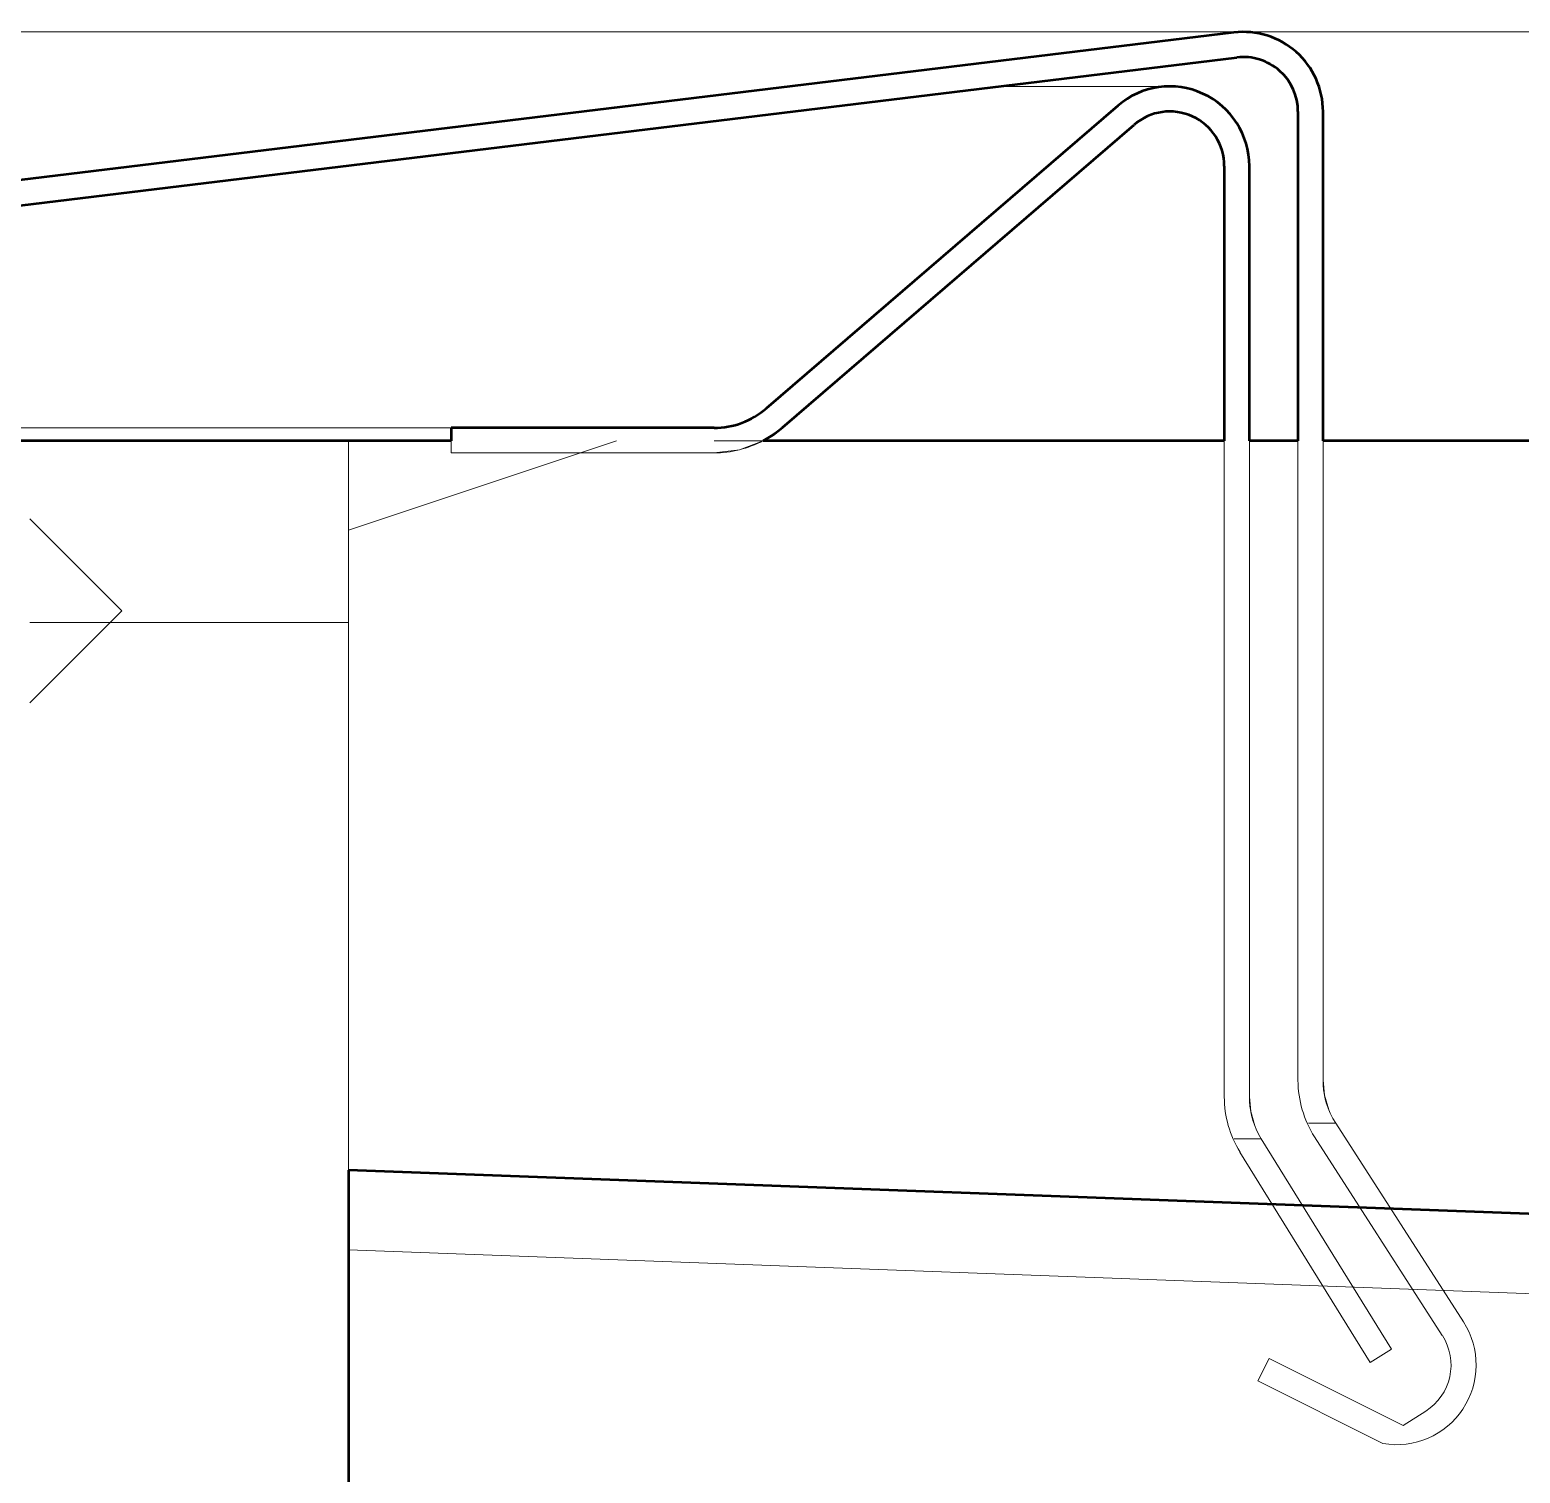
# Model space of a CAD drawing. Header units: inches. Extents: x -4169 to 885, y -251 to 585.
# Drawn here: x 93.728 to 98.407, y 414.759 to 419.29 of the extents above; entities that cross this region are included whole.
import ezdxf

# ---------------------------------------------------------------- set-up
doc = ezdxf.new("R2010")
doc.units = ezdxf.units.IN
doc.header["$MEASUREMENT"] = 0
for name, color, linetype, lineweight in [('A-ROOF', 132, 'Continuous', 13), ('A-ROOF-1', 132, 'Continuous', 50), ('A-ROOF-PATT-1', 132, 'Continuous', 9), ('A-WALL', 113, 'Continuous', 13), ('A-WALL-2', 113, 'Continuous', 50), ('A-WALL-PATT-3', 111, 'Continuous', 9)]:
    doc.layers.add(name, color=color, linetype=linetype, lineweight=lineweight)

# ---------------------------------------------------------------- blocks, each defined once
blk = doc.blocks.new('Basic Wall _ EXT - FIBER CEMENT - SMALL - ___-1820303-BUILDING ELEVATION - COURTYARD - LOOKING WEST')
at = {"layer": 'A-WALL'}
for p, q in [((3400.1745, 418), (3400.2987, 418)), ((3400.2987, 418), (3401.3456, 418)), ((3403.1215, 418), (3403.1215, 417.9615)), ((3405.5487, 418), (3405.5487, 415.94)), ((3405.6275, 415.94), (3405.6275, 418)), ((3405.7801, 418), (3405.7801, 415.9924)), ((3405.8588, 415.9924), (3405.8588, 418)), ((3403.1215, 417.9615), (3403.947, 417.9615)), ((3405.8323, 415.8146), (3406.2332, 415.191)), ((3406.2995, 415.2336), (3405.8985, 415.8572)), ((3405.598, 415.767), (3406.0068, 415.1066)), ((3406.0737, 415.1481), (3405.6649, 415.8084)), ((3405.6892, 415.1188), (3405.654, 415.0484)), ((3406.1101, 414.9084), (3405.6892, 415.1188)), ((3406.0068, 415.1066), (3406.0737, 415.1481)), ((3405.654, 415.0484), (3406.0469, 414.852)), ((3406.1815, 414.9541), (3406.1101, 414.9084))]:
    blk.add_line(p, q, dxfattribs=at)
at = {"layer": 'A-WALL', "flags": 128}
for points in [[(3400.0492, 417.9455), (3400.1037, 417.9847), (3400.1745, 418)], [(3403.947, 417.9615), (3404.0269, 417.9714), (3404.1006, 417.9997)]]:
    blk.add_lwpolyline(points, dxfattribs=at)
at = {"layer": 'A-WALL'}
for centre, radius, start, end in [((3406.1088, 415.9924), 0.3287, 180, 212.7375), ((3406.1088, 415.9924), 0.25, 180, 212.7375), ((3405.8775, 415.94), 0.3287, 180, 211.7619), ((3405.8775, 415.94), 0.25, 180, 211.7619), ((3406.0892, 415.0984), 0.25, 260.2634, 32.7375), ((3406.0892, 415.0984), 0.1713, 302.6192, 32.7375)]:
    blk.add_arc(centre, radius, start, end, dxfattribs=at)
at = {"layer": 'A-WALL-2'}
for p, q in [((3405.5786, 419.281), (3399.9972, 418.6027)), ((3400.0067, 418.5245), (3405.5881, 419.2029)), ((3405.2144, 419.0514), (3404.1101, 418.1008)), ((3405.7801, 419.0329), (3405.7801, 418)), ((3405.8588, 418), (3405.8588, 419.0329)), ((3404.1615, 418.0411), (3405.2657, 418.9917)), ((3405.5487, 418.8619), (3405.5487, 418)), ((3405.6275, 418), (3405.6275, 418.8619)), ((3400.0665, 418.4661), (3400.0025, 418.2671)), ((3401.6285, 418.4427), (3400.0665, 418.4661)), ((3401.6285, 418.1562), (3401.6285, 418.4427)), ((3400.0775, 418.243), (3400.1236, 418.3865)), ((3400.1236, 418.3865), (3401.5498, 418.3651)), ((3399.7774, 418.3545), (3399.7774, 417.4395)), ((3399.8561, 417.4395), (3399.8561, 418.3545)), ((3401.5498, 418.3651), (3401.5498, 418.2349)), ((3400.0025, 418.2671), (3400.0775, 418.243)), ((3400.4762, 418.2349), (3400.4762, 418.1562)), ((3401.5498, 418.2349), (3400.4762, 418.2349)), ((3400.4762, 418.1562), (3401.6285, 418.1562)), ((3401.3456, 418.0787), (3400.1745, 418.0787)), ((3401.3456, 418), (3401.3456, 418.0787)), ((3403.947, 418.0403), (3403.1215, 418.0403)), ((3403.1215, 418.0403), (3403.1215, 418)), ((3399.9245, 417.8287), (3399.9245, 417.3937)), ((3400.0032, 417.3937), (3400.0032, 417.8287)), ((3399.7375, 417.3039), (3399.2653, 416.572)), ((3399.3747, 416.5964), (3399.8036, 417.2612)), ((3399.8878, 417.2633), (3399.502, 416.632)), ((3399.5692, 416.591), (3399.955, 417.2222)), ((3399.502, 416.632), (3399.5692, 416.591)), ((3399.9351, 416.6428), (3399.6626, 416.5109)), ((3399.9694, 416.572), (3399.9351, 416.6428)), ((3399.2653, 416.572), (3399.4554, 416.4531)), ((3399.4972, 416.5198), (3399.3747, 416.5964)), ((3399.6969, 416.44), (3399.9694, 416.572))]:
    blk.add_line(p, q, dxfattribs=at)
at = {"layer": 'A-WALL-2', "flags": 128}
for points in [[(3404.1006, 417.9997), (3404.1322, 418.0186), (3404.1615, 418.0411)], [(3400.0032, 417.8287), (3400.0159, 417.8934), (3400.0492, 417.9455)]]:
    blk.add_lwpolyline(points, dxfattribs=at)
at = {"layer": 'A-WALL-2'}
for centre, radius, start, end in [((3405.6088, 419.0329), 0.25, 0, 96.9295), ((3405.6088, 419.0329), 0.1713, 0, 96.9295), ((3405.3775, 418.8619), 0.25, 0, 130.7229), ((3405.3775, 418.8619), 0.1713, 0, 130.7229), ((3400.0274, 418.3545), 0.25, 96.9295, 180), ((3400.0274, 418.3545), 0.1713, 96.9295, 180), ((3400.1745, 417.8287), 0.25, 90, 180), ((3403.947, 418.2903), 0.25, 270, 310.7229), ((3399.5274, 417.4395), 0.25, 327.174, 0), ((3399.5274, 417.4395), 0.3287, 327.174, 0), ((3399.6745, 417.3937), 0.25, 328.5676, 0), ((3399.6745, 417.3937), 0.3287, 328.5676, 0), ((3399.588, 416.6651), 0.1713, 237.9895, 295.8255), ((3399.588, 416.6651), 0.25, 237.9895, 295.8255)]:
    blk.add_arc(centre, radius, start, end, dxfattribs=at)
blk = doc.blocks.new('Basic Wall _ EXT - FIBER CEMENT - SMALL - ___-1820304-BUILDING ELEVATION - COURTYARD - LOOKING WEST')
at = {"layer": 'A-WALL'}
for p, q in [((3405.609, 419.2829), (2073.484, 419.2829)), ((3405.3775, 419.1119), (3404.8396, 419.1119)), ((3401.3456, 418.0403), (3403.1215, 418.0403)), ((3404.1016, 418.0001), (3404.1615, 418.0411))]:
    blk.add_line(p, q, dxfattribs=at)
at = {"layer": 'A-WALL', "flags": 128}
for points in [[(3405.7508, 419.2386), (3405.6974, 419.2666), (3405.6389, 419.281), (3405.609, 419.2828)], [(3405.8588, 419.0329), (3405.8515, 419.0927), (3405.8302, 419.1491), (3405.7959, 419.1987), (3405.7946, 419.2001)], [(3405.6275, 418.8619), (3405.6195, 418.9246), (3405.596, 418.9833), (3405.5586, 419.0342), (3405.5096, 419.0741), (3405.4521, 419.1005), (3405.3899, 419.1116), (3405.3269, 419.1067), (3405.2671, 419.0862), (3405.2144, 419.0514)], [(3404.1101, 418.1008), (3404.0611, 418.0678), (3404.0057, 418.0472), (3403.947, 418.0403)], [(3405.8767, 415.8995), (3405.8633, 415.9451), (3405.8588, 415.9924)], [(3405.6444, 415.8497), (3405.6317, 415.8941), (3405.6275, 415.94)]]:
    blk.add_lwpolyline(points, dxfattribs=at)
blk = doc.blocks.new('Basic Wall _ EXT - FIBER CEMENT - SMALL - ___-1939673-BUILDING ELEVATION - COURTYARD - LOOKING WEST')
at = {"layer": 'A-WALL'}
blk.add_line((3855.1635, 419.2829), (3405.5786, 419.2829), dxfattribs=at)

msp = doc.modelspace()

# ---------------------------------------------------------------- hatches: boundary and pattern name
at = {"layer": 'A-ROOF-PATT-1'}
h = msp.add_hatch(dxfattribs=at)
h.set_pattern_fill('FP_40', color=256, style=0, pattern_type=2)
h.set_pattern_definition([(0, (-3308.07, 0), (0, 9), []), (90, (-3308.07, 0), (-9, 6e-16), [])])
h.paths.add_polyline_path([(544.4034, 394.7471), (544.4034, 398.7498), (94.7284, 415.4603), (94.7284, 411.4575), (543.7784, 394.7703)], flags=0)
at = {"layer": 'A-WALL-PATT-3'}
h = msp.add_hatch(dxfattribs=at)
h.set_pattern_fill('FP_35', color=256, style=0, pattern_type=2)
h.set_pattern_definition([(0, (-3308.0704, 0), (0, 4.798), []), (315, (-3308.0704, 0), (4.7984266, 0), [6.786, -6.786]), (45, (-3308.0704, 0), (4.7984266, 0), [6.786, -6.786])])
h.paths.add_polyline_path([(94.7284, 346.5), (94.7284, 418), (93.7284, 417.9615), (93.7284, 346.5)], flags=0)
h = msp.add_hatch(dxfattribs=at)
h.set_pattern_fill('FP_7', color=256, style=0, pattern_type=2)
h.set_pattern_definition([(216.87, (-3301.6734, 15.994), (47.980943, 31.9870857), [7.997, -71.971]), (206.565, (-3292.0764, 11.196), (-15.993714, -15.994133), [17.881, -17.881]), (198.435, (-3292.0764, 3.199), (-31.9867405, -15.99388), [10.115, -40.461])])
h.paths.add_polyline_path([(100.2284, 346.5), (100.2284, 370), (94.7284, 370), (94.7284, 346.5)], flags=0)
h.paths.add_polyline_path([(100.2284, 415.2834), (100.2284, 418), (97.7884, 418), (97.8281, 415.8572), (98.0232, 415.588), (98.6257, 415.5656), (98.477, 415.3398)], flags=0)
h.paths.add_polyline_path([(97.264, 415.3788), (97.0841, 415.6229), (97.6293, 415.6027), (97.484, 415.8999), (97.4784, 415.9924), (97.4784, 418), (94.7284, 418), (94.7284, 415.4603), (95.6551, 415.4305)], flags=0)
h.paths.add_polyline_path([(97.9048, 415.5924), (97.7156, 415.9511), (97.7097, 415.9924), (97.7097, 418), (97.5571, 417.9615), (97.6009, 415.7981), (97.7241, 415.5992), (97.8415, 415.5948)], flags=0)
h = msp.add_hatch(dxfattribs=at)
h.set_pattern_fill('FP_37', color=256, style=0, pattern_type=2)
h.set_pattern_definition([(270, (101.02, 386.96), (76.8, 100.94), [0.33, -100.61]), (270, (101.41, 386.96), (76.8, 100.94), [0.33, -100.61]), (270, (110.62, 386.96), (76.8, 100.94), [0.33, -100.61]), (270, (111.01, 386.96), (76.8, 100.94), [0.33, -100.61]), (270, (120.22, 386.96), (76.8, 100.94), [0.33, -100.61]), (270, (120.61, 386.96), (76.8, 100.94), [0.33, -100.61]), (270, (129.82, 386.96), (76.8, 100.94), [0.33, -100.61]), (270, (130.21, 386.96), (76.8, 100.94), [0.33, -100.61]), (270, (139.42, 386.96), (76.8, 100.94), [0.33, -100.61]), (270, (139.81, 386.96), (76.8, 100.94), [0.33, -100.61]), (270, (149.02, 386.96), (76.8, 100.94), [0.33, -100.61]), (270, (149.41, 386.96), (76.8, 100.94), [0.33, -100.61]), (270, (158.62, 386.96), (76.8, 100.94), [0.33, -100.61]), (270, (159.01, 386.96), (76.8, 100.94), [0.33, -100.61]), (270, (168.22, 386.96), (76.8, 100.94), [0.33, -100.61]), (270, (168.61, 386.96), (76.8, 100.94), [0.33, -100.61]), (270, (101.02, 370.135), (76.8, 100.94), [0.33, -100.61]), (270, (101.41, 370.135), (76.8, 100.94), [0.33, -100.61]), (270, (110.62, 370.135), (76.8, 100.94), [0.33, -100.61]), (270, (111.01, 370.135), (76.8, 100.94), [0.33, -100.61]), (270, (120.22, 370.135), (76.8, 100.94), [0.33, -100.61]), (270, (120.61, 370.135), (76.8, 100.94), [0.33, -100.61]), (270, (129.82, 370.135), (76.8, 100.94), [0.33, -100.61]), (270, (130.21, 370.135), (76.8, 100.94), [0.33, -100.61]), (270, (139.42, 370.135), (76.8, 100.94), [0.33, -100.61]), (270, (139.81, 370.135), (76.8, 100.94), [0.33, -100.61]), (270, (149.02, 370.135), (76.8, 100.94), [0.33, -100.61]), (270, (149.41, 370.135), (76.8, 100.94), [0.33, -100.61]), (270, (158.62, 370.135), (76.8, 100.94), [0.33, -100.61]), (270, (159.01, 370.135), (76.8, 100.94), [0.33, -100.61]), (270, (168.22, 370.135), (76.8, 100.94), [0.33, -100.61]), (270, (168.61, 370.135), (76.8, 100.94), [0.33, -100.61]), (270, (101.02, 353.31), (76.8, 100.94), [0.33, -100.61]), (270, (101.41, 353.31), (76.8, 100.94), [0.33, -100.61]), (270, (110.62, 353.31), (76.8, 100.94), [0.33, -100.61]), (270, (111.01, 353.31), (76.8, 100.94), [0.33, -100.61]), (270, (120.22, 353.31), (76.8, 100.94), [0.33, -100.61]), (270, (120.61, 353.31), (76.8, 100.94), [0.33, -100.61]), (270, (129.82, 353.31), (76.8, 100.94), [0.33, -100.61]), (270, (130.21, 353.31), (76.8, 100.94), [0.33, -100.61]), (270, (139.42, 353.31), (76.8, 100.94), [0.33, -100.61]), (270, (139.81, 353.31), (76.8, 100.94), [0.33, -100.61]), (270, (149.02, 353.31), (76.8, 100.94), [0.33, -100.61]), (270, (149.41, 353.31), (76.8, 100.94), [0.33, -100.61]), (270, (158.62, 353.31), (76.8, 100.94), [0.33, -100.61]), (270, (159.01, 353.31), (76.8, 100.94), [0.33, -100.61]), (270, (168.22, 353.31), (76.8, 100.94), [0.33, -100.61]), (270, (168.61, 353.31), (76.8, 100.94), [0.33, -100.61]), (270, (101.02, 336.49), (76.8, 100.94), [0.33, -100.61]), (270, (101.41, 336.49), (76.8, 100.94), [0.33, -100.61]), (270, (110.62, 336.49), (76.8, 100.94), [0.33, -100.61]), (270, (111.01, 336.49), (76.8, 100.94), [0.33, -100.61]), (270, (120.22, 336.49), (76.8, 100.94), [0.33, -100.61]), (270, (120.61, 336.49), (76.8, 100.94), [0.33, -100.61]), (270, (129.82, 336.49), (76.8, 100.94), [0.33, -100.61]), (270, (130.21, 336.49), (76.8, 100.94), [0.33, -100.61]), (270, (139.42, 336.49), (76.8, 100.94), [0.33, -100.61]), (270, (139.81, 336.49), (76.8, 100.94), [0.33, -100.61]), (270, (149.02, 336.49), (76.8, 100.94), [0.33, -100.61]), (270, (149.41, 336.49), (76.8, 100.94), [0.33, -100.61]), (270, (158.62, 336.49), (76.8, 100.94), [0.33, -100.61]), (270, (159.01, 336.49), (76.8, 100.94), [0.33, -100.61]), (270, (168.22, 336.49), (76.8, 100.94), [0.33, -100.61]), (270, (168.61, 336.49), (76.8, 100.94), [0.33, -100.61]), (270, (101.02, 319.666), (76.8, 100.94), [0.33, -100.61]), (270, (101.41, 319.666), (76.8, 100.94), [0.33, -100.61]), (270, (110.62, 319.666), (76.8, 100.94), [0.33, -100.61]), (270, (111.01, 319.666), (76.8, 100.94), [0.33, -100.61]), (270, (120.22, 319.666), (76.8, 100.94), [0.33, -100.61]), (270, (120.61, 319.666), (76.8, 100.94), [0.33, -100.61]), (270, (129.82, 319.666), (76.8, 100.94), [0.33, -100.61]), (270, (130.21, 319.666), (76.8, 100.94), [0.33, -100.61]), (270, (139.42, 319.666), (76.8, 100.94), [0.33, -100.61]), (270, (139.81, 319.666), (76.8, 100.94), [0.33, -100.61]), (270, (149.02, 319.666), (76.8, 100.94), [0.33, -100.61]), (270, (149.41, 319.666), (76.8, 100.94), [0.33, -100.61]), (270, (158.62, 319.666), (76.8, 100.94), [0.33, -100.61]), (270, (159.01, 319.666), (76.8, 100.94), [0.33, -100.61]), (270, (168.22, 319.666), (76.8, 100.94), [0.33, -100.61]), (270, (168.61, 319.666), (76.8, 100.94), [0.33, -100.61]), (270, (101.02, 302.84), (76.8, 100.94), [0.33, -100.61]), (270, (101.41, 302.84), (76.8, 100.94), [0.33, -100.61]), (270, (110.62, 302.84), (76.8, 100.94), [0.33, -100.61]), (270, (111.01, 302.84), (76.8, 100.94), [0.33, -100.61]), (270, (120.22, 302.84), (76.8, 100.94), [0.33, -100.61]), (270, (120.61, 302.84), (76.8, 100.94), [0.33, -100.61]), (270, (129.82, 302.84), (76.8, 100.94), [0.33, -100.61]), (270, (130.21, 302.84), (76.8, 100.94), [0.33, -100.61]), (270, (139.42, 302.84), (76.8, 100.94), [0.33, -100.61]), (270, (139.81, 302.84), (76.8, 100.94), [0.33, -100.61]), (270, (149.02, 302.84), (76.8, 100.94), [0.33, -100.61]), (270, (149.41, 302.84), (76.8, 100.94), [0.33, -100.61]), (270, (158.62, 302.84), (76.8, 100.94), [0.33, -100.61]), (270, (159.01, 302.84), (76.8, 100.94), [0.33, -100.61]), (270, (168.22, 302.84), (76.8, 100.94), [0.33, -100.61]), (270, (168.61, 302.84), (76.8, 100.94), [0.33, -100.61]), (0, (115.62, 392.39), (0, 100.94), [9.6, -67.2]), (0, (101.02, 386.96), (0, 100.94), [0.39, -76.407]), (0, (110.62, 386.96), (0, 100.94), [0.39, -76.407]), (0, (120.22, 386.96), (0, 100.94), [0.39, -76.407]), (0, (129.82, 386.96), (0, 100.94), [0.39, -76.407]), (0, (139.42, 386.96), (0, 100.94), [0.39, -76.407]), (0, (149.02, 386.96), (0, 100.94), [0.39, -76.407]), (0, (158.62, 386.96), (0, 100.94), [0.39, -76.407]), (0, (168.22, 386.96), (0, 100.94), [0.39, -76.407]), (0, (101.02, 386.63), (0, 100.94), [0.39, -76.407]), (0, (110.62, 386.63), (0, 100.94), [0.39, -76.407]), (0, (120.22, 386.63), (0, 100.94), [0.39, -76.407]), (0, (129.82, 386.63), (0, 100.94), [0.39, -76.407]), (0, (139.42, 386.63), (0, 100.94), [0.39, -76.407]), (0, (149.02, 386.63), (0, 100.94), [0.39, -76.407]), (0, (158.62, 386.63), (0, 100.94), [0.39, -76.407]), (0, (168.22, 386.63), (0, 100.94), [0.39, -76.407]), (0, (134.82, 378.8), (0, 100.94), [9.6, -67.2]), (0, (163.62, 378.8), (0, 100.94), [9.6, -67.2]), (0, (101.02, 370.13), (0, 100.94), [0.39, -76.407]), (0, (110.62, 370.13), (0, 100.94), [0.39, -76.407]), (0, (120.22, 370.13), (0, 100.94), [0.39, -76.407]), (0, (129.82, 370.13), (0, 100.94), [0.39, -76.407]), (0, (139.42, 370.13), (0, 100.94), [0.39, -76.407]), (0, (149.02, 370.13), (0, 100.94), [0.39, -76.407]), (0, (158.62, 370.13), (0, 100.94), [0.39, -76.407]), (0, (168.22, 370.13), (0, 100.94), [0.39, -76.407]), (0, (101.02, 369.8), (0, 100.94), [0.39, -76.407]), (0, (110.62, 369.8), (0, 100.94), [0.39, -76.407]), (0, (120.22, 369.8), (0, 100.94), [0.39, -76.407]), (0, (129.82, 369.8), (0, 100.94), [0.39, -76.407]), (0, (139.42, 369.8), (0, 100.94), [0.39, -76.407]), (0, (149.02, 369.8), (0, 100.94), [0.39, -76.407]), (0, (158.62, 369.8), (0, 100.94), [0.39, -76.407]), (0, (168.22, 369.8), (0, 100.94), [0.39, -76.407]), (0, (101.02, 353.31), (0, 100.94), [0.39, -76.407]), (0, (110.62, 353.31), (0, 100.94), [0.39, -76.407]), (0, (120.22, 353.31), (0, 100.94), [0.39, -76.407]), (0, (129.82, 353.31), (0, 100.94), [0.39, -76.407]), (0, (139.42, 353.31), (0, 100.94), [0.39, -76.407]), (0, (149.02, 353.31), (0, 100.94), [0.39, -76.407]), (0, (158.62, 353.31), (0, 100.94), [0.39, -76.407]), (0, (168.22, 353.31), (0, 100.94), [0.39, -76.407]), (0, (101.02, 352.98), (0, 100.94), [0.39, -76.407]), (0, (110.62, 352.98), (0, 100.94), [0.39, -76.407]), (0, (120.22, 352.98), (0, 100.94), [0.39, -76.407]), (0, (129.82, 352.98), (0, 100.94), [0.39, -76.407]), (0, (139.42, 352.98), (0, 100.94), [0.39, -76.407]), (0, (149.02, 352.98), (0, 100.94), [0.39, -76.407]), (0, (158.62, 352.98), (0, 100.94), [0.39, -76.407]), (0, (168.22, 352.98), (0, 100.94), [0.39, -76.407]), (0, (106.02, 344.69), (0, 100.94), [9.6, -67.2]), (0, (144.42, 344.69), (0, 100.94), [9.6, -67.2]), (0, (101.02, 336.49), (0, 100.94), [0.39, -76.407]), (0, (110.62, 336.49), (0, 100.94), [0.39, -76.407]), (0, (120.22, 336.49), (0, 100.94), [0.39, -76.407]), (0, (129.82, 336.49), (0, 100.94), [0.39, -76.407]), (0, (139.42, 336.49), (0, 100.94), [0.39, -76.407]), (0, (149.02, 336.49), (0, 100.94), [0.39, -76.407]), (0, (158.62, 336.49), (0, 100.94), [0.39, -76.407]), (0, (168.22, 336.49), (0, 100.94), [0.39, -76.407]), (0, (101.02, 336.16), (0, 100.94), [0.39, -76.407]), (0, (110.62, 336.16), (0, 100.94), [0.39, -76.407]), (0, (120.22, 336.16), (0, 100.94), [0.39, -76.407]), (0, (129.82, 336.16), (0, 100.94), [0.39, -76.407]), (0, (139.42, 336.16), (0, 100.94), [0.39, -76.407]), (0, (149.02, 336.16), (0, 100.94), [0.39, -76.407]), (0, (158.62, 336.16), (0, 100.94), [0.39, -76.407]), (0, (168.22, 336.16), (0, 100.94), [0.39, -76.407]), (0, (125.22, 327.17), (0, 100.94), [9.6, -67.2]), (0, (101.02, 319.67), (0, 100.94), [0.39, -76.407]), (0, (110.62, 319.67), (0, 100.94), [0.39, -76.407]), (0, (120.22, 319.67), (0, 100.94), [0.39, -76.407]), (0, (129.82, 319.67), (0, 100.94), [0.39, -76.407]), (0, (139.42, 319.67), (0, 100.94), [0.39, -76.407]), (0, (149.02, 319.67), (0, 100.94), [0.39, -76.407]), (0, (158.62, 319.67), (0, 100.94), [0.39, -76.407]), (0, (168.22, 319.67), (0, 100.94), [0.392, -76.407]), (0, (101.02, 319.34), (0, 100.94), [0.39, -76.407]), (0, (110.62, 319.34), (0, 100.94), [0.39, -76.407]), (0, (120.22, 319.34), (0, 100.94), [0.39, -76.407]), (0, (129.82, 319.34), (0, 100.94), [0.39, -76.407]), (0, (139.42, 319.34), (0, 100.94), [0.39, -76.407]), (0, (149.02, 319.34), (0, 100.94), [0.39, -76.407]), (0, (158.62, 319.34), (0, 100.94), [0.39, -76.407]), (0, (168.22, 319.34), (0, 100.94), [0.392, -76.407]), (0, (96.42, 309.78), (0, 100.94), [9.6, -67.2]), (0, (154.02, 309.78), (0, 100.94), [9.6, -67.2]), (0, (101.02, 302.84), (0, 100.94), [0.39, -76.407]), (0, (110.62, 302.84), (0, 100.94), [0.39, -76.407]), (0, (120.22, 302.84), (0, 100.94), [0.39, -76.407]), (0, (129.82, 302.84), (0, 100.94), [0.392, -76.407]), (0, (139.42, 302.84), (0, 100.94), [0.392, -76.407]), (0, (149.02, 302.84), (0, 100.94), [0.392, -76.407]), (0, (158.62, 302.84), (0, 100.94), [0.392, -76.407]), (0, (168.22, 302.84), (0, 100.94), [0.392, -76.407]), (0, (101.02, 302.51), (0, 100.94), [0.39, -76.407]), (0, (110.62, 302.51), (0, 100.94), [0.39, -76.407]), (0, (120.22, 302.51), (0, 100.94), [0.39, -76.407]), (0, (129.82, 302.51), (0, 100.94), [0.392, -76.407]), (0, (139.42, 302.51), (0, 100.94), [0.392, -76.407]), (0, (149.02, 302.51), (0, 100.94), [0.392, -76.407]), (0, (158.62, 302.51), (0, 100.94), [0.392, -76.407]), (0, (168.22, 302.51), (0, 100.94), [0.392, -76.407]), (90, (96.416, 298.89), (76.8, 100.94), [100.939, 0, 0, 0]), (90, (106.016, 298.89), (76.8, 100.94), [100.939, 0, 0, 0]), (90, (115.616, 298.89), (76.8, 100.94), [100.939, 0, 0, 0]), (90, (125.216, 298.89), (76.8, 100.94), [100.939, 0, 0, 0]), (90, (134.816, 298.89), (76.8, 100.94), [100.939, 0, 0, 0]), (90, (144.416, 298.89), (76.8, 100.94), [100.939, 0, 0, 0]), (90, (154.016, 298.89), (76.8, 100.94), [100.939, 0, 0, 0]), (90, (163.616, 298.89), (76.8, 100.94), [100.939, 0, 0, 0])])
h.paths.add_polyline_path([(97.7619, 415.8146), (97.7619, 415.8572), (97.7424, 415.8572)], flags=0)
h = msp.add_hatch(dxfattribs=at)
h.set_pattern_fill('FP_36', color=256, style=0, pattern_type=2)
h.set_pattern_definition([(270, (101.02, 379.36), (76.8, 102.03), [0.334, -101.695]), (270, (101.41, 379.36), (76.8, 102.03), [0.334, -101.695]), (270, (110.62, 379.36), (76.8, 102.03), [0.334, -101.695]), (270, (111.01, 379.36), (76.8, 102.03), [0.334, -101.695]), (270, (120.22, 379.36), (76.8, 102.03), [0.334, -101.695]), (270, (120.61, 379.36), (76.8, 102.03), [0.334, -101.695]), (270, (129.82, 379.36), (76.8, 102.03), [0.334, -101.695]), (270, (130.21, 379.36), (76.8, 102.03), [0.334, -101.695]), (270, (139.42, 379.36), (76.8, 102.03), [0.334, -101.695]), (270, (139.81, 379.36), (76.8, 102.03), [0.334, -101.695]), (270, (149.02, 379.36), (76.8, 102.03), [0.334, -101.695]), (270, (149.41, 379.36), (76.8, 102.03), [0.334, -101.695]), (270, (158.62, 379.36), (76.8, 102.03), [0.334, -101.695]), (270, (159.01, 379.36), (76.8, 102.03), [0.334, -101.695]), (270, (168.22, 379.36), (76.8, 102.03), [0.334, -101.695]), (270, (168.61, 379.36), (76.8, 102.03), [0.334, -101.695]), (270, (101.02, 362.356), (76.8, 102.03), [0.334, -101.695]), (270, (101.41, 362.356), (76.8, 102.03), [0.334, -101.695]), (270, (110.62, 362.356), (76.8, 102.03), [0.334, -101.695]), (270, (111.01, 362.356), (76.8, 102.03), [0.334, -101.695]), (270, (120.22, 362.356), (76.8, 102.03), [0.334, -101.695]), (270, (120.61, 362.356), (76.8, 102.03), [0.334, -101.695]), (270, (129.82, 362.356), (76.8, 102.03), [0.334, -101.695]), (270, (130.21, 362.356), (76.8, 102.03), [0.334, -101.695]), (270, (139.42, 362.356), (76.8, 102.03), [0.334, -101.695]), (270, (139.81, 362.356), (76.8, 102.03), [0.334, -101.695]), (270, (149.02, 362.356), (76.8, 102.03), [0.334, -101.695]), (270, (149.41, 362.356), (76.8, 102.03), [0.334, -101.695]), (270, (158.62, 362.356), (76.8, 102.03), [0.334, -101.695]), (270, (159.01, 362.356), (76.8, 102.03), [0.334, -101.695]), (270, (168.22, 362.356), (76.8, 102.03), [0.334, -101.695]), (270, (168.61, 362.356), (76.8, 102.03), [0.334, -101.695]), (270, (101.02, 345.35), (76.8, 102.03), [0.334, -101.695]), (270, (101.41, 345.35), (76.8, 102.03), [0.334, -101.695]), (270, (110.62, 345.35), (76.8, 102.03), [0.334, -101.695]), (270, (111.01, 345.35), (76.8, 102.03), [0.334, -101.695]), (270, (120.22, 345.35), (76.8, 102.03), [0.334, -101.695]), (270, (120.61, 345.35), (76.8, 102.03), [0.334, -101.695]), (270, (129.82, 345.35), (76.8, 102.03), [0.334, -101.695]), (270, (130.21, 345.35), (76.8, 102.03), [0.334, -101.695]), (270, (139.42, 345.35), (76.8, 102.03), [0.334, -101.695]), (270, (139.81, 345.35), (76.8, 102.03), [0.334, -101.695]), (270, (149.02, 345.35), (76.8, 102.03), [0.334, -101.695]), (270, (149.41, 345.35), (76.8, 102.03), [0.334, -101.695]), (270, (158.62, 345.35), (76.8, 102.03), [0.334, -101.695]), (270, (159.01, 345.35), (76.8, 102.03), [0.334, -101.695]), (270, (168.22, 345.35), (76.8, 102.03), [0.334, -101.695]), (270, (168.61, 345.35), (76.8, 102.03), [0.334, -101.695]), (270, (101.02, 328.346), (76.8, 102.03), [0.334, -101.695]), (270, (101.41, 328.346), (76.8, 102.03), [0.334, -101.695]), (270, (110.62, 328.346), (76.8, 102.03), [0.334, -101.695]), (270, (111.01, 328.346), (76.8, 102.03), [0.334, -101.695]), (270, (120.22, 328.346), (76.8, 102.03), [0.334, -101.695]), (270, (120.61, 328.346), (76.8, 102.03), [0.334, -101.695]), (270, (129.82, 328.346), (76.8, 102.03), [0.334, -101.695]), (270, (130.21, 328.346), (76.8, 102.03), [0.334, -101.695]), (270, (139.42, 328.346), (76.8, 102.03), [0.334, -101.695]), (270, (139.81, 328.346), (76.8, 102.03), [0.334, -101.695]), (270, (149.02, 328.346), (76.8, 102.03), [0.334, -101.695]), (270, (149.41, 328.346), (76.8, 102.03), [0.334, -101.695]), (270, (158.62, 328.346), (76.8, 102.03), [0.334, -101.695]), (270, (159.01, 328.346), (76.8, 102.03), [0.334, -101.695]), (270, (168.22, 328.346), (76.8, 102.03), [0.334, -101.695]), (270, (168.61, 328.346), (76.8, 102.03), [0.334, -101.695]), (270, (101.02, 311.34), (76.8, 102.03), [0.334, -101.695]), (270, (101.41, 311.34), (76.8, 102.03), [0.334, -101.695]), (270, (110.62, 311.34), (76.8, 102.03), [0.334, -101.695]), (270, (111.01, 311.34), (76.8, 102.03), [0.334, -101.695]), (270, (120.22, 311.34), (76.8, 102.03), [0.334, -101.695]), (270, (120.61, 311.34), (76.8, 102.03), [0.334, -101.695]), (270, (129.82, 311.34), (76.8, 102.03), [0.334, -101.695]), (270, (130.21, 311.34), (76.8, 102.03), [0.334, -101.695]), (270, (139.42, 311.34), (76.8, 102.03), [0.334, -101.695]), (270, (139.81, 311.34), (76.8, 102.03), [0.334, -101.695]), (270, (149.02, 311.34), (76.8, 102.03), [0.334, -101.695]), (270, (149.41, 311.34), (76.8, 102.03), [0.334, -101.695]), (270, (158.62, 311.34), (76.8, 102.03), [0.334, -101.695]), (270, (159.01, 311.34), (76.8, 102.03), [0.334, -101.695]), (270, (168.22, 311.34), (76.8, 102.03), [0.334, -101.695]), (270, (168.61, 311.34), (76.8, 102.03), [0.334, -101.695]), (270, (101.02, 294.34), (76.8, 102.03), [0.334, -101.695]), (270, (101.41, 294.34), (76.8, 102.03), [0.334, -101.695]), (270, (110.62, 294.34), (76.8, 102.03), [0.334, -101.695]), (270, (111.01, 294.34), (76.8, 102.03), [0.334, -101.695]), (270, (120.22, 294.34), (76.8, 102.03), [0.334, -101.695]), (270, (120.61, 294.34), (76.8, 102.03), [0.334, -101.695]), (270, (129.82, 294.34), (76.8, 102.03), [0.334, -101.695]), (270, (130.21, 294.34), (76.8, 102.03), [0.334, -101.695]), (270, (139.42, 294.34), (76.8, 102.03), [0.334, -101.695]), (270, (139.81, 294.34), (76.8, 102.03), [0.334, -101.695]), (270, (149.02, 294.34), (76.8, 102.03), [0.334, -101.695]), (270, (149.41, 294.34), (76.8, 102.03), [0.334, -101.695]), (270, (158.62, 294.34), (76.8, 102.03), [0.334, -101.695]), (270, (159.01, 294.34), (76.8, 102.03), [0.334, -101.695]), (270, (168.22, 294.34), (76.8, 102.03), [0.334, -101.695]), (270, (168.61, 294.34), (76.8, 102.03), [0.334, -101.695]), (0, (115.62, 384.85), (0, 102.03), [9.6, -67.2]), (0, (101.02, 379.36), (0, 102.03), [0.39, -76.407]), (0, (110.62, 379.36), (0, 102.03), [0.39, -76.407]), (0, (120.22, 379.36), (0, 102.03), [0.39, -76.407]), (0, (129.82, 379.36), (0, 102.03), [0.39, -76.407]), (0, (139.42, 379.36), (0, 102.03), [0.39, -76.407]), (0, (149.02, 379.36), (0, 102.03), [0.39, -76.407]), (0, (158.62, 379.36), (0, 102.03), [0.39, -76.407]), (0, (168.22, 379.36), (0, 102.03), [0.39, -76.407]), (0, (101.02, 379.03), (0, 102.03), [0.39, -76.407]), (0, (110.62, 379.03), (0, 102.03), [0.39, -76.407]), (0, (120.22, 379.03), (0, 102.03), [0.39, -76.407]), (0, (129.82, 379.03), (0, 102.03), [0.39, -76.407]), (0, (139.42, 379.03), (0, 102.03), [0.39, -76.407]), (0, (149.02, 379.03), (0, 102.03), [0.39, -76.407]), (0, (158.62, 379.03), (0, 102.03), [0.39, -76.407]), (0, (168.22, 379.03), (0, 102.03), [0.39, -76.407]), (0, (134.82, 371.12), (0, 102.03), [9.6, -67.2]), (0, (163.62, 371.12), (0, 102.03), [9.6, -67.2]), (0, (101.02, 362.36), (0, 102.03), [0.39, -76.407]), (0, (110.62, 362.36), (0, 102.03), [0.39, -76.407]), (0, (120.22, 362.36), (0, 102.03), [0.39, -76.407]), (0, (129.82, 362.36), (0, 102.03), [0.39, -76.407]), (0, (139.42, 362.36), (0, 102.03), [0.39, -76.407]), (0, (149.02, 362.36), (0, 102.03), [0.39, -76.407]), (0, (158.62, 362.36), (0, 102.03), [0.39, -76.407]), (0, (168.22, 362.36), (0, 102.03), [0.39, -76.407]), (0, (101.02, 362.02), (0, 102.03), [0.39, -76.407]), (0, (110.62, 362.02), (0, 102.03), [0.39, -76.407]), (0, (120.22, 362.02), (0, 102.03), [0.39, -76.407]), (0, (129.82, 362.02), (0, 102.03), [0.39, -76.407]), (0, (139.42, 362.02), (0, 102.03), [0.39, -76.407]), (0, (149.02, 362.02), (0, 102.03), [0.39, -76.407]), (0, (158.62, 362.02), (0, 102.03), [0.39, -76.407]), (0, (168.22, 362.02), (0, 102.03), [0.39, -76.407]), (0, (101.02, 345.35), (0, 102.03), [0.39, -76.407]), (0, (110.62, 345.35), (0, 102.03), [0.39, -76.407]), (0, (120.22, 345.35), (0, 102.03), [0.39, -76.407]), (0, (129.82, 345.35), (0, 102.03), [0.39, -76.407]), (0, (139.42, 345.35), (0, 102.03), [0.39, -76.407]), (0, (149.02, 345.35), (0, 102.03), [0.39, -76.407]), (0, (158.62, 345.35), (0, 102.03), [0.39, -76.407]), (0, (168.22, 345.35), (0, 102.03), [0.39, -76.407]), (0, (101.02, 345.02), (0, 102.03), [0.39, -76.407]), (0, (110.62, 345.02), (0, 102.03), [0.39, -76.407]), (0, (120.22, 345.02), (0, 102.03), [0.39, -76.407]), (0, (129.82, 345.02), (0, 102.03), [0.39, -76.407]), (0, (139.42, 345.02), (0, 102.03), [0.39, -76.407]), (0, (149.02, 345.02), (0, 102.03), [0.39, -76.407]), (0, (158.62, 345.02), (0, 102.03), [0.39, -76.407]), (0, (168.22, 345.02), (0, 102.03), [0.39, -76.407]), (0, (106.02, 336.64), (0, 102.03), [9.6, -67.2]), (0, (144.42, 336.64), (0, 102.03), [9.6, -67.2]), (0, (101.02, 328.35), (0, 102.03), [0.39, -76.407]), (0, (110.62, 328.35), (0, 102.03), [0.39, -76.407]), (0, (120.22, 328.35), (0, 102.03), [0.39, -76.407]), (0, (129.82, 328.35), (0, 102.03), [0.39, -76.407]), (0, (139.42, 328.35), (0, 102.03), [0.39, -76.407]), (0, (149.02, 328.35), (0, 102.03), [0.39, -76.407]), (0, (158.62, 328.35), (0, 102.03), [0.39, -76.407]), (0, (168.22, 328.35), (0, 102.03), [0.39, -76.407]), (0, (101.02, 328.01), (0, 102.03), [0.39, -76.407]), (0, (110.62, 328.01), (0, 102.03), [0.39, -76.407]), (0, (120.22, 328.01), (0, 102.03), [0.39, -76.407]), (0, (129.82, 328.01), (0, 102.03), [0.39, -76.407]), (0, (139.42, 328.01), (0, 102.03), [0.39, -76.407]), (0, (149.02, 328.01), (0, 102.03), [0.39, -76.407]), (0, (158.62, 328.01), (0, 102.03), [0.39, -76.407]), (0, (168.22, 328.01), (0, 102.03), [0.39, -76.407]), (0, (125.22, 318.93), (0, 102.03), [9.6, -67.2]), (0, (101.02, 311.34), (0, 102.03), [0.39, -76.407]), (0, (110.62, 311.34), (0, 102.03), [0.39, -76.407]), (0, (120.22, 311.34), (0, 102.03), [0.39, -76.407]), (0, (129.82, 311.34), (0, 102.03), [0.39, -76.407]), (0, (139.42, 311.34), (0, 102.03), [0.39, -76.407]), (0, (149.02, 311.34), (0, 102.03), [0.39, -76.407]), (0, (158.62, 311.34), (0, 102.03), [0.392, -76.407]), (0, (168.22, 311.34), (0, 102.03), [0.392, -76.407]), (0, (101.02, 311.01), (0, 102.03), [0.39, -76.407]), (0, (110.62, 311.01), (0, 102.03), [0.39, -76.407]), (0, (120.22, 311.01), (0, 102.03), [0.39, -76.407]), (0, (129.82, 311.01), (0, 102.03), [0.39, -76.407]), (0, (139.42, 311.01), (0, 102.03), [0.39, -76.407]), (0, (149.02, 311.01), (0, 102.03), [0.39, -76.407]), (0, (158.62, 311.01), (0, 102.03), [0.392, -76.407]), (0, (168.22, 311.01), (0, 102.03), [0.392, -76.407]), (0, (96.42, 301.35), (0, 102.03), [9.6, -67.2]), (0, (154.02, 301.35), (0, 102.03), [9.6, -67.2]), (0, (101.02, 294.34), (0, 102.03), [0.392, -76.407]), (0, (110.62, 294.34), (0, 102.03), [0.392, -76.407]), (0, (120.22, 294.34), (0, 102.03), [0.392, -76.407]), (0, (129.82, 294.34), (0, 102.03), [0.392, -76.407]), (0, (139.42, 294.34), (0, 102.03), [0.392, -76.407]), (0, (149.02, 294.34), (0, 102.03), [0.392, -76.407]), (0, (158.62, 294.34), (0, 102.03), [0.392, -76.407]), (0, (168.22, 294.34), (0, 102.03), [0.392, -76.407]), (0, (101.02, 294), (0, 102.03), [0.392, -76.407]), (0, (110.62, 294), (0, 102.03), [0.392, -76.407]), (0, (120.22, 294), (0, 102.03), [0.392, -76.407]), (0, (129.82, 294), (0, 102.03), [0.392, -76.407]), (0, (139.42, 294), (0, 102.03), [0.392, -76.407]), (0, (149.02, 294), (0, 102.03), [0.392, -76.407]), (0, (158.62, 294), (0, 102.03), [0.392, -76.407]), (0, (168.22, 294), (0, 102.03), [0.392, -76.407]), (90, (96.416, 290.344), (76.8, 102.03), [102.029, 0, 0, 0]), (90, (106.016, 290.344), (76.8, 102.03), [102.029, 0, 0, 0]), (90, (115.616, 290.344), (76.8, 102.03), [102.029, 0, 0, 0]), (90, (125.216, 290.344), (76.8, 102.03), [102.029, 0, 0, 0]), (90, (134.816, 290.344), (76.8, 102.03), [102.029, 0, 0, 0]), (90, (144.416, 290.344), (76.8, 102.03), [102.029, 0, 0, 0]), (90, (154.016, 290.344), (76.8, 102.03), [102.029, 0, 0, 0]), (90, (163.616, 290.344), (76.8, 102.03), [102.029, 0, 0, 0])])
h.paths.add_polyline_path([(97.5276, 415.767), (97.5244, 415.8084), (97.5123, 415.8016)], flags=0)

# ---------------------------------------------------------------- linework, layer by layer
at = {"layer": 'A-ROOF', "flags": 128}
msp.add_lwpolyline([(544.4034, 398.7498), (319.5659, 407.1051), (94.7284, 415.4603)], dxfattribs=at)
at = {"layer": 'A-ROOF-1'}
msp.add_line((94.7284, 415.7105), (94.7284, 370), dxfattribs=at)
at = {"layer": 'A-ROOF-1', "flags": 128}
msp.add_lwpolyline([(544.4034, 399), (494.4395, 400.8567), (444.4756, 402.7134), (394.5117, 404.5702), (344.5478, 406.4269), (294.5839, 408.2836), (244.62, 410.1403), (194.6561, 411.997), (144.6923, 413.8537), (94.7284, 415.7105)], dxfattribs=at)
at = {"layer": 'A-WALL'}
for p, q in [((94.7284, 418), (94.7284, 346.5)), ((95.0511, 417.9615), (95.0511, 418)), ((95.8766, 418), (96.031, 418)), ((97.4784, 415.94), (97.4784, 418)), ((97.5571, 418), (97.5571, 415.94)), ((97.7097, 415.9924), (97.7097, 418)), ((97.7884, 418), (97.7884, 415.9924)), ((95.8766, 417.9615), (95.0511, 417.9615)), ((97.8281, 415.8572), (97.7424, 415.8572)), ((98.1628, 415.191), (97.7619, 415.8146)), ((97.8281, 415.8572), (98.2291, 415.2336)), ((97.5945, 415.8084), (97.5093, 415.8084)), ((97.9364, 415.1066), (97.5276, 415.767)), ((97.5945, 415.8084), (98.0034, 415.1481)), ((97.5836, 415.0484), (97.6188, 415.1188)), ((97.6188, 415.1188), (98.0397, 414.9084)), ((98.0034, 415.1481), (97.9364, 415.1066)), ((97.9765, 414.852), (97.5836, 415.0484)), ((98.0397, 414.9084), (98.1111, 414.9541))]:
    msp.add_line(p, q, dxfattribs=at)
for centre, radius, start, end in [((95.8766, 418.2903), 0.3287, 270, 298.0011), ((98.0384, 415.9924), 0.3287, 180, 212.7375), ((98.0384, 415.9924), 0.25, 180, 212.7375), ((97.8071, 415.94), 0.3287, 180, 211.7619), ((97.8071, 415.94), 0.25, 180, 211.7619), ((98.0188, 415.0984), 0.25, 260.2634, 32.7375), ((98.0188, 415.0984), 0.1713, 302.6192, 32.7375)]:
    msp.add_arc(centre, radius, start, end, dxfattribs=at)
for points in [[(97.7884, 415.9924), (97.7884, 415.9765), (97.7915, 415.9448), (97.8004, 415.9142), (97.8063, 415.8995)], [(97.5571, 415.94), (97.5571, 415.9246), (97.56, 415.8938), (97.5684, 415.8641), (97.574, 415.8497)]]:
    msp.add_open_spline(points, degree=3, dxfattribs=at)
at = {"layer": 'A-WALL-2'}
for p, q in [((95.0511, 418), (93.2752, 418)), ((97.4784, 418), (96.031, 418)), ((97.7097, 418), (97.5571, 418)), ((100.8534, 418), (97.7884, 418))]:
    msp.add_line(p, q, dxfattribs=at)

# ---------------------------------------------------------------- block references
at = {"layer": 'A-WALL'}
for name in ['Basic Wall _ EXT - FIBER CEMENT - SMALL - ___-1820304-BUILDING ELEVATION - COURTYARD - LOOKING WEST', 'Basic Wall _ EXT - FIBER CEMENT - SMALL - ___-1939673-BUILDING ELEVATION - COURTYARD - LOOKING WEST', 'Basic Wall _ EXT - FIBER CEMENT - SMALL - ___-1820303-BUILDING ELEVATION - COURTYARD - LOOKING WEST']:
    msp.add_blockref(name, (-3308.0704, 0), dxfattribs=at)

doc.saveas('drawing.dxf')
